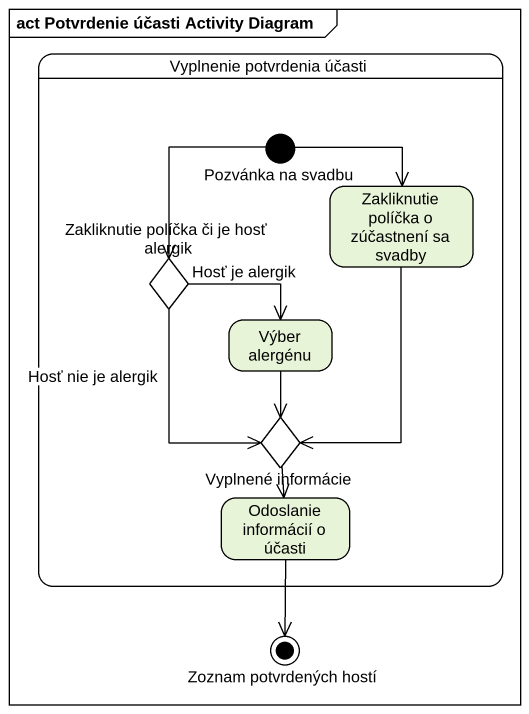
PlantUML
@startuml
mainframe act Potvrdenie účasti Activity Diagram
hide empty description
state "Vyplnenie potvrdenia účasti" as Vyplnenie_potvrdenia_účasti {
  state "Pozvánka na svadbu" as Pozvánka_na_svadbu <<start>>
  state "Zakliknutie políčka o zúčastnení sa svadby" as Zakliknutie_políčka_o
  state "Zakliknutie políčka či je hosť alergik" as Zakliknutie_políčka_či_je <<choice>>
  state "Výber alergénu" as Výber_alergénu
  state "Vyplnené informácie" as Vyplnené_informácie <<choice>>
  state "Odoslanie informácií o účasti" as Odoslanie_informácií_o
}
state "Zoznam potvrdených hostí" as Zoznam_potvrdených_hostí <<end>>
Pozvánka_na_svadbu --> Zakliknutie_políčka_o
Pozvánka_na_svadbu --> Zakliknutie_políčka_či_je
Zakliknutie_políčka_o --> Vyplnené_informácie
Zakliknutie_políčka_či_je -right-> Výber_alergénu : Hosť je alergik
Zakliknutie_políčka_či_je --> Vyplnené_informácie : Hosť nie je alergik
Výber_alergénu --> Vyplnené_informácie
Vyplnené_informácie --> Odoslanie_informácií_o
Odoslanie_informácií_o --> Zoznam_potvrdených_hostí
@enduml
